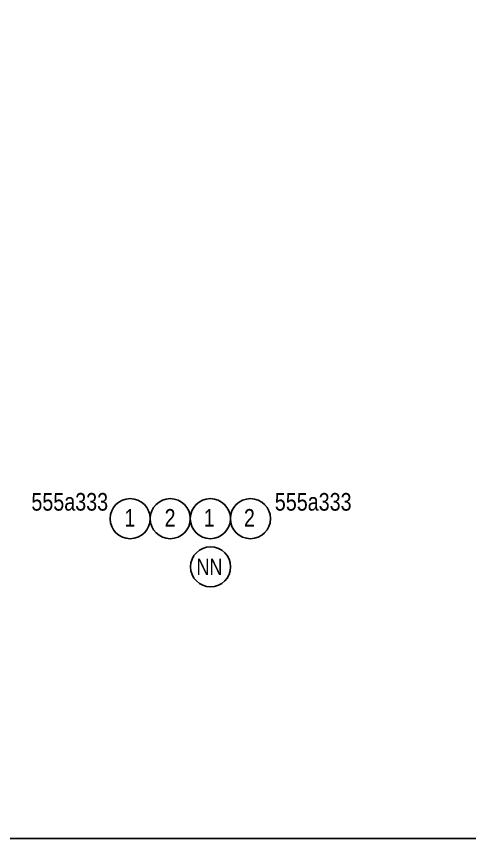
# Model space of a CAD drawing. Header units: millimetres. Extents: x -11122 to 59139, y 0 to 22878.
# Drawn here: x 11111 to 16761, y 0 to 10262 of the extents above; entities that cross this region are included whole.
import ezdxf
from ezdxf.enums import TextEntityAlignment as Align

# ---------------------------------------------------------------- set-up
doc = ezdxf.new("R2010")
doc.units = ezdxf.units.MM
doc.styles.add('Dce_Text', font='arial.ttf', dxfattribs={"width": 0.8})

# ---------------------------------------------------------------- blocks, each defined once
blk = doc.blocks.new('Dce_KhtThepLop1Phai')
for centre in [(2.5, 0), (7.5, 0)]:
    blk.add_circle(centre, 2.5)
at = {"style": 'Dce_Text', "width": 0.8}
blk.add_attdef('DKVAKC', text='', height=2.2, dxfattribs=at).set_placement((-0.25, 1), align=Align.RIGHT)
for tag, p in [('SH', (2.47, -1)), ('SH2', (7.47, -1))]:
    blk.add_attdef(tag, text='', height=2.2, dxfattribs=at).set_placement(p, align=Align.CENTER)
blk = doc.blocks.new('Dce_KhtThepLop1Trai')
for centre in [(-7.5, 0), (-2.5, 0)]:
    blk.add_circle(centre, 2.5)
at = {"style": 'Dce_Text', "width": 0.8}
blk.add_attdef('DKVAKC', (0.54, 1), '', height=2.5, dxfattribs=at)
for tag, p in [('SH', (-7.64, -1)), ('SH2', (-2.64, -1))]:
    blk.add_attdef(tag, text='', height=2.5, dxfattribs=at).set_placement(p, align=Align.CENTER)
blk = doc.blocks.new('Dce_KhtSH')
blk.add_circle((2.5, 0), 2.5)
at = {"style": 'Dce_Text', "width": 0.8}
blk.add_attdef('SH', text='', height=2.2, dxfattribs=at).set_placement((2.36, -1), align=Align.CENTER)
blk = doc.blocks.new('Block_ALL')
blk.add_lwpolyline([(0, 20917), (41958.1, 20917), (41958.1, 0), (0, 0)], close=True)
at = {"xscale": 100, "yscale": 100, "zscale": 100}
blk.add_blockref('Dce_KhtThepLop1Phai', (12279.1, 3993), dxfattribs=at).add_auto_attribs({'SH2': '2', 'DKVAKC': '555a333', 'SH': '1'})
ref = blk.add_blockref('Dce_KhtThepLop1Trai', (14279.1, 3993), dxfattribs=dict(xscale=100, yscale=100, zscale=100))
ref.add_attrib('DKVAKC', '555a333', (14332.8, 4093), dxfattribs={"height": 220, "style": 'Dce_Text', "width": 0.8})
ref.add_attrib('SH2', '2', dxfattribs={"height": 220, "style": 'Dce_Text', "width": 0.8}).set_placement((14015.4, 3893), align=Align.CENTER)
ref.add_attrib('SH', '1', dxfattribs={"height": 220, "style": 'Dce_Text', "width": 0.8}).set_placement((13515.4, 3893), align=Align.CENTER)
ref = blk.add_blockref('Dce_KhtSH', (13281.8, 3391.7), dxfattribs=dict(xscale=100, yscale=100, zscale=100))
ref.add_attrib('SH', 'NN', dxfattribs={"height": 200, "style": 'Dce_Text', "width": 0.8}).set_placement((13518, 3291.7), align=Align.CENTER)

msp = doc.modelspace()

# ---------------------------------------------------------------- block references
msp.add_blockref('Block_ALL', (0, 0))

doc.saveas('drawing.dxf')
